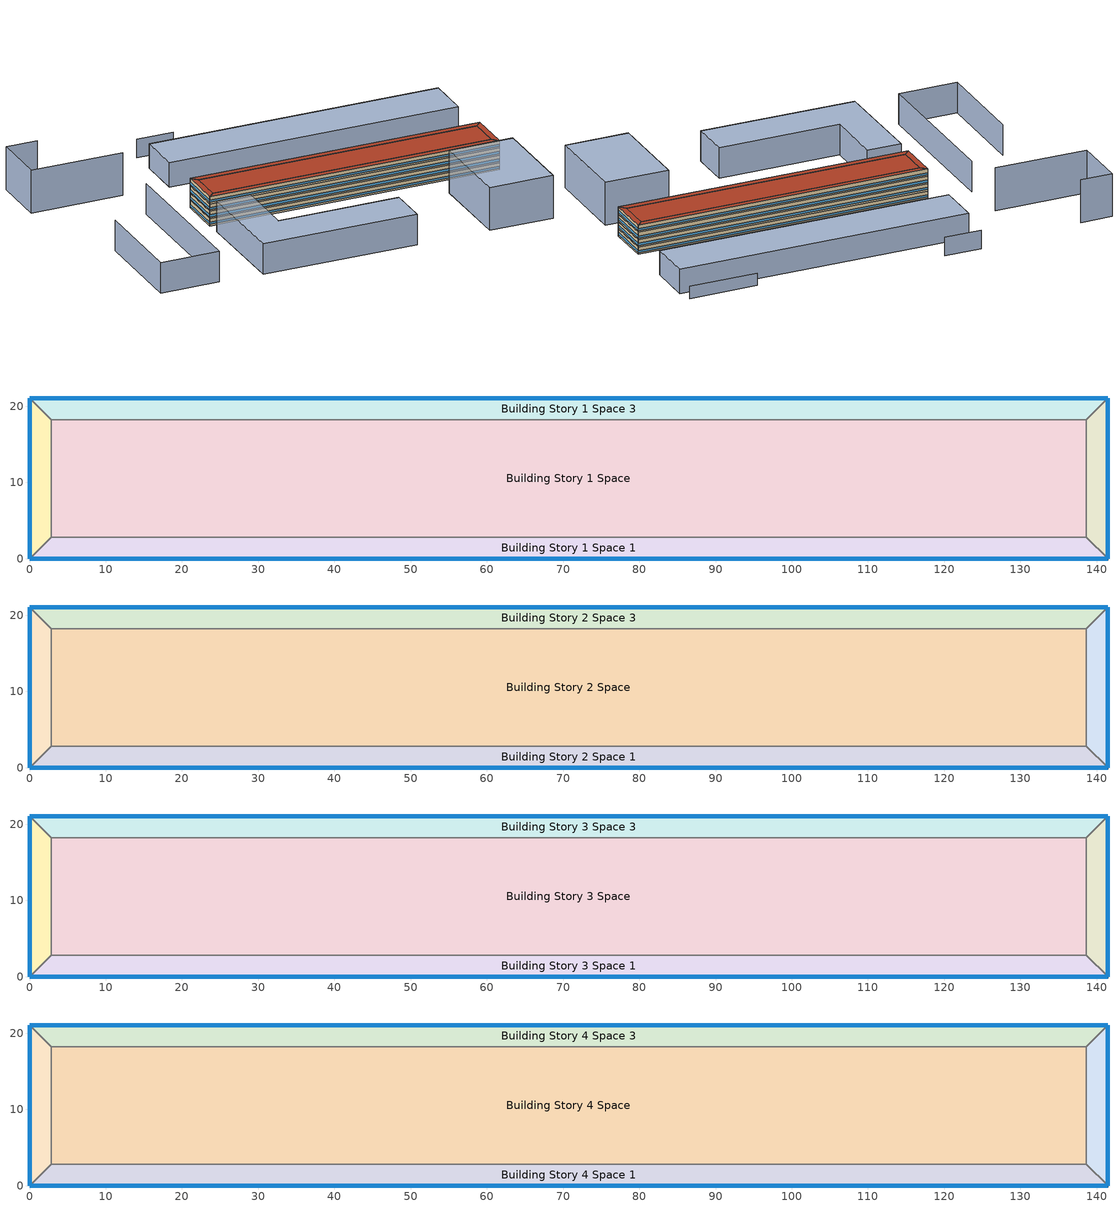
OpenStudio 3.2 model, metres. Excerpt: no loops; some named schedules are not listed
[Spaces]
Building Story 1 Space
 floor ground: 138.66,2.83 2.83,2.83 2.83,18.22 138.66,18.22 z0
 wall adiabatic (Typical Interior Wall): 2.83,2.83 138.66,2.83 138.66,18.22 2.83,18.22 2.83,2.83 z0:3.6
 ceiling adiabatic (Typical Interior Floor): 138.66,18.22 2.83,18.22 2.83,2.83 138.66,2.83 z3.6
Building Story 1 Space 1
 floor ground: 141.49,0 0,0 2.83,2.83 138.66,2.83 z0
 wall outside: 0,0 141.49,0 z0:3.6
 wall adiabatic (Typical Interior Wall): 141.49,0 138.66,2.83 2.83,2.83 0,0 z0:3.6
 window: 0.03,0 141.46,0 z0.76:1.84
 ceiling adiabatic (Typical Interior Ceiling): 138.66,2.83 2.83,2.83 0,0 141.49,0 z3.6
Building Story 1 Space 2
 floor ground: 0,0 0,21.05 2.83,18.22 2.83,2.83 z0
 wall outside: 0,21.05 0,0 z0:3.6
 wall adiabatic (Typical Interior Wall): 0,0 2.83,2.83 2.83,18.22 0,21.05 z0:3.6
 window: 0,21.02 0,0.03 z0.76:1.84
 ceiling adiabatic (Typical Interior Ceiling): 2.83,2.83 2.83,18.22 0,21.05 0,0 z3.6
Building Story 1 Space 3
 floor ground: 0,21.05 141.49,21.05 138.66,18.22 2.83,18.22 z0
 wall outside: 141.49,21.05 0,21.05 z0:3.6
 wall adiabatic (Typical Interior Wall): 0,21.05 2.83,18.22 138.66,18.22 141.49,21.05 z0:3.6
 window: 141.46,21.05 0.03,21.05 z0.76:1.84
 ceiling adiabatic (Typical Interior Ceiling): 2.83,18.22 138.66,18.22 141.49,21.05 0,21.05 z3.6
Building Story 1 Space 4
 floor ground: 141.49,21.05 141.49,0 138.66,2.83 138.66,18.22 z0
 wall outside: 141.49,0 141.49,21.05 z0:3.6
 wall adiabatic (Typical Interior Wall): 141.49,21.05 138.66,18.22 138.66,2.83 141.49,0 z0:3.6
 window: 141.49,0.03 141.49,21.02 z0.76:1.84
 ceiling adiabatic (Typical Interior Ceiling): 138.66,18.22 138.66,2.83 141.49,0 141.49,21.05 z3.6
Building Story 2 Space
 floor adiabatic (Typical Interior Floor): 138.66,2.83 2.83,2.83 2.83,18.22 138.66,18.22 z3.6
 wall adiabatic (Typical Interior Wall): 2.83,2.83 138.66,2.83 138.66,18.22 2.83,18.22 2.83,2.83 z3.6:7.2
 ceiling adiabatic (Typical Interior Ceiling): 138.66,18.22 2.83,18.22 2.83,2.83 138.66,2.83 z7.2
Building Story 2 Space 1
 floor adiabatic (Typical Interior Ceiling): 141.49,0 0,0 2.83,2.83 138.66,2.83 z3.6
 wall outside: 0,0 141.49,0 z3.6:7.2
 wall adiabatic (Typical Interior Wall): 141.49,0 138.66,2.83 2.83,2.83 0,0 z3.6:7.2
 window: 0.03,0 141.46,0 z4.36:5.44
 ceiling adiabatic (Typical Interior Ceiling): 138.66,2.83 2.83,2.83 0,0 141.49,0 z7.2
Building Story 2 Space 2
 floor adiabatic (Typical Interior Ceiling): 0,0 0,21.05 2.83,18.22 2.83,2.83 z3.6
 wall outside: 0,21.05 0,0 z3.6:7.2
 wall adiabatic (Typical Interior Wall): 0,0 2.83,2.83 2.83,18.22 0,21.05 z3.6:7.2
 window: 0,21.02 0,0.03 z4.36:5.44
 ceiling adiabatic (Typical Interior Ceiling): 2.83,2.83 2.83,18.22 0,21.05 0,0 z7.2
Building Story 2 Space 3
 floor adiabatic (Typical Interior Ceiling): 0,21.05 141.49,21.05 138.66,18.22 2.83,18.22 z3.6
 wall outside: 141.49,21.05 0,21.05 z3.6:7.2
 wall adiabatic (Typical Interior Wall): 0,21.05 2.83,18.22 138.66,18.22 141.49,21.05 z3.6:7.2
 window: 141.46,21.05 0.03,21.05 z4.36:5.44
 ceiling adiabatic (Typical Interior Ceiling): 2.83,18.22 138.66,18.22 141.49,21.05 0,21.05 z7.2
Building Story 2 Space 4
 floor adiabatic (Typical Interior Ceiling): 141.49,21.05 141.49,0 138.66,2.83 138.66,18.22 z3.6
 wall outside: 141.49,0 141.49,21.05 z3.6:7.2
 wall adiabatic (Typical Interior Wall): 141.49,21.05 138.66,18.22 138.66,2.83 141.49,0 z3.6:7.2
 window: 141.49,0.03 141.49,21.02 z4.36:5.44
 ceiling adiabatic (Typical Interior Ceiling): 138.66,18.22 138.66,2.83 141.49,0 141.49,21.05 z7.2
Building Story 3 Space
 floor adiabatic (Typical Interior Ceiling): 138.66,2.83 2.83,2.83 2.83,18.22 138.66,18.22 z7.2
 wall adiabatic (Typical Interior Wall): 2.83,2.83 138.66,2.83 138.66,18.22 2.83,18.22 2.83,2.83 z7.2:10.8
 ceiling adiabatic (Typical Interior Ceiling): 138.66,18.22 2.83,18.22 2.83,2.83 138.66,2.83 z10.8
Building Story 3 Space 1
 floor adiabatic (Typical Interior Ceiling): 141.49,0 0,0 2.83,2.83 138.66,2.83 z7.2
 wall outside: 0,0 141.49,0 z7.2:10.8
 wall adiabatic (Typical Interior Wall): 141.49,0 138.66,2.83 2.83,2.83 0,0 z7.2:10.8
 window: 0.03,0 141.46,0 z7.96:9.04
 ceiling adiabatic (Typical Interior Ceiling): 138.66,2.83 2.83,2.83 0,0 141.49,0 z10.8
Building Story 3 Space 2
 floor adiabatic (Typical Interior Ceiling): 0,0 0,21.05 2.83,18.22 2.83,2.83 z7.2
 wall outside: 0,21.05 0,0 z7.2:10.8
 wall adiabatic (Typical Interior Wall): 0,0 2.83,2.83 2.83,18.22 0,21.05 z7.2:10.8
 window: 0,21.02 0,0.03 z7.96:9.04
 ceiling adiabatic (Typical Interior Floor): 2.83,2.83 2.83,18.22 0,21.05 0,0 z10.8
Building Story 3 Space 3
 floor adiabatic (Typical Interior Ceiling): 0,21.05 141.49,21.05 138.66,18.22 2.83,18.22 z7.2
 wall outside: 141.49,21.05 0,21.05 z7.2:10.8
 wall adiabatic (Typical Interior Wall): 0,21.05 2.83,18.22 138.66,18.22 141.49,21.05 z7.2:10.8
 window: 141.46,21.05 0.03,21.05 z7.96:9.04
 ceiling adiabatic (Typical Interior Floor): 2.83,18.22 138.66,18.22 141.49,21.05 0,21.05 z10.8
Building Story 3 Space 4
 floor adiabatic (Typical Interior Ceiling): 141.49,21.05 141.49,0 138.66,2.83 138.66,18.22 z7.2
 wall outside: 141.49,0 141.49,21.05 z7.2:10.8
 wall adiabatic (Typical Interior Wall): 141.49,21.05 138.66,18.22 138.66,2.83 141.49,0 z7.2:10.8
 window: 141.49,0.03 141.49,21.02 z7.96:9.04
 ceiling adiabatic (Typical Interior Floor): 138.66,18.22 138.66,2.83 141.49,0 141.49,21.05 z10.8
Building Story 4 Space
 floor adiabatic (Typical Interior Ceiling): 138.66,2.83 2.83,2.83 2.83,18.22 138.66,18.22 z10.8
 wall adiabatic (Typical Interior Wall): 2.83,2.83 138.66,2.83 138.66,18.22 2.83,18.22 2.83,2.83 z10.8:14.4
 roof outside: 138.66,18.22 2.83,18.22 2.83,2.83 138.66,2.83 z14.4
Building Story 4 Space 1
 floor adiabatic (Typical Interior Ceiling): 141.49,0 0,0 2.83,2.83 138.66,2.83 z10.8
 wall outside: 0,0 141.49,0 z10.8:14.4
 wall adiabatic (Typical Interior Wall): 141.49,0 138.66,2.83 2.83,2.83 0,0 z10.8:14.4
 window: 0.03,0 141.46,0 z11.56:12.64
 roof outside: 138.66,2.83 2.83,2.83 0,0 141.49,0 z14.4
Building Story 4 Space 2
 floor adiabatic (Typical Interior Floor): 0,0 0,21.05 2.83,18.22 2.83,2.83 z10.8
 wall outside: 0,21.05 0,0 z10.8:14.4
 wall adiabatic (Typical Interior Wall): 0,0 2.83,2.83 2.83,18.22 0,21.05 z10.8:14.4
 window: 0,21.02 0,0.03 z11.56:12.64
 roof outside: 2.83,2.83 2.83,18.22 0,21.05 0,0 z14.4
Building Story 4 Space 3
 floor adiabatic (Typical Interior Floor): 0,21.05 141.49,21.05 138.66,18.22 2.83,18.22 z10.8
 wall outside: 141.49,21.05 0,21.05 z10.8:14.4
 wall adiabatic (Typical Interior Wall): 0,21.05 2.83,18.22 138.66,18.22 141.49,21.05 z10.8:14.4
 window: 141.46,21.05 0.03,21.05 z11.56:12.64
 roof outside: 2.83,18.22 138.66,18.22 141.49,21.05 0,21.05 z14.4
Building Story 4 Space 4
 floor adiabatic (Typical Interior Floor): 141.49,21.05 141.49,0 138.66,2.83 138.66,18.22 z10.8
 wall outside: 141.49,0 141.49,21.05 z10.8:14.4
 wall adiabatic (Typical Interior Wall): 141.49,21.05 138.66,18.22 138.66,2.83 141.49,0 z10.8:14.4
 window: 141.49,0.03 141.49,21.02 z11.56:12.64
 roof outside: 138.66,18.22 138.66,2.83 141.49,0 141.49,21.05 z14.4
shading: -51.14,72.29 -66.46,72.29 / -66.46,72.29 -66.46,45.15 / -66.46,45.15 -21.74,45.15 / 111.17,-55.82 142.1,-55.82 / 142.1,-55.82 142.1,-12.81 / 142.1,-12.81 111.17,-12.81 / 111.17,-12.81 111.17,-55.82 z0:21; -49,-6.1 -49,-54.91 / -49,-54.91 -20.52,-54.91 / -20.52,-54.91 -20.52,22.88 / 16.84,-6.71 0.31,-6.71 / 0.31,-6.71 0.61,-55.82 / 0.61,-55.82 75.65,-56.13 / 75.65,-56.13 75.65,-36.6 / 75.65,-36.6 16.84,-36.6 / 16.84,-36.6 16.84,-6.71 z0:15; 0.31,78.7 18.07,78.7 z0:9; 0.61,44.54 141.79,44.54 / 141.79,44.54 141.79,66.19 / 141.79,66.19 0.61,66.19 / 0.61,66.19 0.61,44.54 z0:12; 106.88,72.6 139.96,72.6 z0:6; 141.79,44.54 0.61,44.54 0.61,66.19 141.79,66.19 z0; 141.79,66.19 0.61,66.19 0.61,44.54 141.79,44.54 z12; 75.65,-36.6 16.84,-36.6 16.84,-6.71 0.31,-6.71 0.61,-55.82 75.65,-56.13 z15; 75.65,-56.13 0.61,-55.82 0.31,-6.71 16.84,-6.71 16.84,-36.6 75.65,-36.6 z0; 142.1,-55.82 111.17,-55.82 111.17,-12.81 142.1,-12.81 z0; 142.1,-12.81 111.17,-12.81 111.17,-55.82 142.1,-55.82 z21
[Site]
Denver Intl Ap_CO_USA: Latitude {deg}=39.8062; Longitude {deg}=-104.781; Time Zone {hr}=-7; Elevation {m}=497.7384; Terrain=City
[Site:WaterMainsTemperature]
Calculation Method=Correlation; Annual Average Outdoor Air Temperature {C}=10.8; Maximum Difference In Monthly Average Outdoor Air Temperatures {deltaC}=23.2
[SizingPeriod:DesignDay] Barometric Pressure {Pa}=83011; Sky Clearness=0; Rain Indicator=0; Snow Indicator=0; Day of Month=21; Daylight Saving Time Indicator=0; Humidity Indicating Type=Wetbulb; Dry-Bulb Temperature Range Modifier Type=DefaultMultipliers
Name | Maximum Dry-Bulb Temperature {C} | Daily Dry-Bulb Temperature Range {deltaC} | Humidity Indicating Conditions at Maximum Dry-Bulb | Wind Speed {m/s} | Wind Direction {deg} | Month | Day Type | Solar Model Indicator | ASHRAE Taub | ASHRAE Taud
Denver Intl Ap Ann Clg .4% Condns DB=>MWB 1 | 34.6 | 15.2 | 15.7 | 4.2 | 80 | 7 | SummerDesignDay | ASHRAETau | 0.424 | 2.012
Denver Intl Ap Ann Clg .4% Condns WB=>MDB 1 | 27.3 | 15.2 | 18.3 | 4.2 | 80 | 7 | SummerDesignDay | ASHRAETau | 0.424 | 2.012
Denver Intl Ap Ann Htg 99.6% Condns DB 1 | -17.4 | 0 | -17.4 | 3.3 | 160 | 12 | WinterDesignDay | ASHRAEClearSky
[ClimateZones]
Climate Zone Institution Name 1=ASHRAE; Climate Zone Document Name 1=ANSI/ASHRAE Standard 169; Climate Zone Document Year 1=2006; Climate Zone Value 1=5B
[Site:GroundTemperature:FCfactorMethod]
January Ground Temperature {C}=7.1; February Ground Temperature {C}=3; March Ground Temperature {C}=-1; April Ground Temperature {C}=0.8; May Ground Temperature {C}=-0.2; June Ground Temperature {C}=4.8; July Ground Temperature {C}=6.1; August Ground Temperature {C}=13.7; September Ground Temperature {C}=22.2; October Ground Temperature {C}=22.7; November Ground Temperature {C}=21.7; December Ground Temperature {C}=18.5
[Building]
New Building_62: Nominal Floor to Floor Height {m}=3.6; Default Construction Set=Res 90.1-2019 - Office - ASHRAE 169-2013-5B adj ext wall insulation; Default Schedule Set=Building Default Schedule Set 1; Standards Number of Stories=4; Standards Number of Above Ground Stories=4; Standards Building Type=Office
[DefaultConstructionSet]
Res 90.1-2019 - Office - ASHRAE 169-2013-5B adj ext wall insulation: Default Exterior Surface Constructions=Default Surface Constructions 1 adj ext wall insulation; Default Interior Surface Constructions=Default Surface Constructions 2; Default Ground Contact Surface Constructions=Default Surface Constructions 3; Default Exterior SubSurface Constructions=Default Sub Surface Constructions 1; Default Interior SubSurface Constructions=Default Sub Surface Constructions 2; Interior Partition Construction=Typical Interior Partition
[DefaultSurfaceConstructions]
Name | Floor Construction | Wall Construction | Roof Ceiling Construction
Default Surface Constructions 2 | Typical Interior Floor | Typical Interior Wall | Typical Interior Ceiling
Default Surface Constructions 3 | Typical Insulated Carpeted 8in Slab Floor | Typical Insulated Basement Mass Wall
Default Surface Constructions 1 adj ext wall insulation | Typical Insulated Exterior Mass Floor R-17.54 | Typical Insulated Exterior Mass Wall R-11.11 adj ext wall insulation | Typical IEAD Roof R-31.25
[Construction]
Typical Insulated Exterior Mass Floor R-17.54: Typical Insulation R-14.97, 4 in. Normalweight Concrete Floor, Typical Carpet Pad
Typical IEAD Roof R-31.25: Roof Membrane, Typical Insulation R-30.13, Metal Roof Surface
Typical Interior Floor: 100mm Normalweight concrete floor, CP02 CARPET PAD
Typical Interior Wall: G01 13mm gypsum board, G01 13mm gypsum board
Typical Interior Ceiling: CP02 CARPET PAD, 100mm Normalweight concrete floor
Typical Insulated Carpeted 8in Slab Floor: 8 in. Normalweight Concrete Floor, Typical Carpet Pad
Typical Insulated Basement Mass Wall: 8 in. Concrete Block Basement Wall
U 0.63 SHGC 0.33 Simple Glazing Window U-0.63 SHGC 0.33: U 0.63 SHGC 0.33 Simple Glazing U-0.63 SHGC 0.33
U 0.63 SHGC 0.33 Simple Glazing Window U-0.63 SHGC 0.33 1: U 0.63 SHGC 0.33 Simple Glazing U-0.63 SHGC 0.33 1
Typical Insulated Metal Door R-2.7: F08 Metal surface, Typical Insulation R-1.85
U 0.44 SHGC 0.26 Dbl Ref-B-H Clr 6mm/13mm Air: REF B CLEAR HI 6MM, AIR 13MM, CLEAR 6MM
Typical Overhead Door R-3.23: Typical Insulation R-2.38
U 0.5 SHGC 0.36 Simple Glazing Skylight U-0.5 SHGC 0.36: U 0.5 SHGC 0.36 Simple Glazing U-0.5 SHGC 0.36
Typical Interior Window: Clear 3mm
Typical Interior Door; Typical Interior Partition: G05 25mm wood
InteriorFurnishings 1: Std Wood 6inch 1
InteriorFurnishings 2: Std Wood 6inch 2
Typical Insulated Exterior Mass Wall R-11.11 adj ext wall insulation: 1IN Stucco, 8IN CONCRETE HW RefBldg, Typical Insulation R-8.72_R-value 20.0 (ft^2*h*R/Btu), 1/2IN Gypsum
[Material:NoMass] Roughness=Smooth; Thermal Absorptance=0.9; Solar Absorptance=0.7
Name | Thermal Resistance {m2-K/W} | Visible Absorptance
Typical Insulation R-14.97 | 2.63723 | 0.7
Typical Carpet Pad; CP02 CARPET PAD | 0.21648 | 0.8
Typical Insulation R-30.13 | 5.30668 | 0.7
Typical Insulation R-1.85 | 0.326262 | 0.7
Typical Insulation R-2.38 | 0.418404 | 0.7
Typical Insulation R-8.72_R-value 20.0 (ft^2*h*R/Btu) | 3.5222 | 0.7
[Material] Thermal Absorptance=0.9
Name | Roughness | Thickness {m} | Conductivity {W/m-K} | Density {kg/m3} | Specific Heat {J/kg-K} | Solar Absorptance | Visible Absorptance
4 in. Normalweight Concrete Floor | MediumRough | 0.1016 | 2.31 | 2322 | 832 | 0.7 | 0.7
1IN Stucco | Smooth | 0.0253 | 0.6918 | 1858 | 837 | 0.7 | 0.92
8IN CONCRETE HW RefBldg | Rough | 0.2032 | 1.311 | 2240 | 836.8 | 0.7 | 0.7
1/2IN Gypsum | Smooth | 0.0127 | 0.16 | 784.9 | 830 | 0.4 | 0.4
Roof Membrane | VeryRough | 0.0095 | 0.16 | 1121.29 | 1460 | 0.7 | 0.7
Metal Roof Surface; F08 Metal surface | Smooth | 0.0008 | 45.28 | 7824 | 500 | 0.7 | 0.7
100mm Normalweight concrete floor | MediumRough | 0.1016 | 2.31045 | 2322 | 832.557 | 0.7 | 0.7
G01 13mm gypsum board | Smooth | 0.0127 | 0.160031 | 800.001 | 1090.73 | 0.7 | 0.5
8 in. Normalweight Concrete Floor | MediumRough | 0.2032 | 2.31 | 2322 | 832 | 0.7 | 0.7
8 in. Concrete Block Basement Wall | MediumRough | 0.2032 | 1.326 | 1842 | 912 | 0.7 | 0.7
G05 25mm wood | MediumSmooth | 0.0254 | 0.15 | 608 | 1630 | 0.5 | 0.5
Std Wood 6inch 1; Std Wood 6inch 2 | MediumSmooth | 0.15 | 0.12 | 540 | 1210 | 0.7 | 0.7
[DefaultSubSurfaceConstructions]
Name | Fixed Window Construction | Operable Window Construction | Door Construction | Glass Door Construction | Overhead Door Construction | Skylight Construction | Tubular Daylight Dome Construction | Tubular Daylight Diffuser Construction
Default Sub Surface Constructions 1 | U 0.63 SHGC 0.33 Simple Glazing Window U-0.63 SHGC 0.33 | U 0.63 SHGC 0.33 Simple Glazing Window U-0.63 SHGC 0.33 1 | Typical Insulated Metal Door R-2.7 | U 0.44 SHGC 0.26 Dbl Ref-B-H Clr 6mm/13mm Air | Typical Overhead Door R-3.23 | U 0.5 SHGC 0.36 Simple Glazing Skylight U-0.5 SHGC 0.36 | Typical Interior Window | Typical Interior Window
Default Sub Surface Constructions 2 | Typical Interior Window | Typical Interior Window | Typical Interior Door
[WindowMaterial:SimpleGlazingSystem]
Name | U-Factor {W/m2-K} | Solar Heat Gain Coefficient
U 0.63 SHGC 0.33 Simple Glazing U-0.63 SHGC 0.33; U 0.63 SHGC 0.33 Simple Glazing U-0.63 SHGC 0.33 1 | 3.57731 | 0.33
U 0.5 SHGC 0.36 Simple Glazing U-0.5 SHGC 0.36 | 2.83913 | 0.36
[WindowMaterial:Glazing] Optical Data Type=SpectralAverage; Infrared Transmittance at Normal Incidence=0; Front Side Infrared Hemispherical Emissivity=0.84; Conductivity {W/m-K}=0.9; Dirt Correction Factor for Solar and Visible Transmittance=1; Solar Diffusing=No
Name | Thickness {m} | Solar Transmittance at Normal Incidence | Front Side Solar Reflectance at Normal Incidence | Back Side Solar Reflectance at Normal Incidence | Visible Transmittance at Normal Incidence | Front Side Visible Reflectance at Normal Incidence | Back Side Visible Reflectance at Normal Incidence | Back Side Infrared Hemispherical Emissivity
REF B CLEAR HI 6MM | 0.006 | 0.24 | 0.16 | 0.32 | 0.3 | 0.16 | 0.29 | 0.6
CLEAR 6MM | 0.006 | 0.775 | 0.071 | 0.071 | 0.881 | 0.08 | 0.08 | 0.84
Clear 3mm | 0.003 | 0.837 | 0.075 | 0.075 | 0.898 | 0.081 | 0.081 | 0.84
[WindowMaterial:Gas]
AIR 13MM: Gas Type=Air; Thickness {m}=0.0127
[People:Definition]
Office WholeBuilding - Md Office People Definition: Number of People Calculation Method=People/Area; People per Space Floor Area {person/m2}=0.0538196; Fraction Radiant=0.3; Enable ASHRAE 55 Comfort Warnings=Yes; Mean Radiant Temperature Calculation Type=ZoneAveraged; Thermal Comfort Model Type 1=Fanger
[Lights:Definition]
Office WholeBuilding - Md Office Lights Definition - 10.0 percent reduction: Design Level Calculation Method=Watts/Area; Watts per Space Floor Area {W/m2}=6.20001; Fraction Radiant=0.7; Fraction Visible=0.2; Return Air Fraction=0
[ElectricEquipment:Definition] Design Level Calculation Method=Watts/Area
Name | Watts per Space Floor Area {W/m2} | Fraction Latent | Fraction Radiant | Fraction Lost
Office WholeBuilding - Md Office Elec Equip Definition - 20.0 percent reduction | 6.45835 | 0 | 0.5 | 0
Elevator Lift Motor 1 - pre-normalized value was 16055 W. - 20.0 percent reduction | 4.30771 | 0 | 0 | 1
Elevator Fan 1 - pre-normalized value was 31 W. - 20.0 percent reduction | 0.00830622 |  | 0.5
Elevator Lights 1 - pre-normalized value was 32 W. - 20.0 percent reduction | 0.00867943 |  | 0.5
[DesignSpecification:OutdoorAir] Outdoor Air Method=Sum; Outdoor Air Flow per Floor Area {m3/s-m2}=0.0004318
Blended OA; Blended OA 1; Blended OA 2; Blended OA 3
[DefaultScheduleSet]
Name | Hours of Operation Schedule
Story Ground Blended Space Type Schedule Set; Story Mid Blended Space Type Schedule Set; Story Mid2 Blended Space Type Schedule Set; Story Top Blended Space Type Schedule Set
Building Default Schedule Set 1 | Building Hours of Operation NonResidential 1
[SpaceInfiltration:DesignFlowRate] Schedule=Always On Discrete; Design Flow Rate Calculation Method=Flow/ExteriorArea; Constant Term Coefficient=0; Temperature Term Coefficient=0; Velocity Term Coefficient=0.224; Velocity Squared Term Coefficient=0
Name | Space or SpaceType | Flow per Exterior Surface Area {m3/s-m2}
Office WholeBuilding - Md Office A  - Story Ground Infiltration; Office WholeBuilding - Md Office C  - Story Ground Infiltration | Story Ground Blended Space Type | 0.000147509
Office WholeBuilding - Md Office A  - Story Mid Infiltration; Office WholeBuilding - Md Office C  - Story Mid Infiltration | Story Mid Blended Space Type | 0.000147509
Office WholeBuilding - Md Office A  - Story Mid2 Infiltration; Office WholeBuilding - Md Office C  - Story Mid2 Infiltration | Story Mid2 Blended Space Type | 0.000147509
Office WholeBuilding - Md Office A  - Story Top Infiltration; Office WholeBuilding - Md Office C  - Story Top Infiltration | Story Top Blended Space Type | 2.73762e-05
Office WholeBuilding - Md Office A end_a - Story Ground Infiltration; Office WholeBuilding - Md Office A end_b - Story Ground Infiltration; Office WholeBuilding - Md Office C end_a - Story Ground Infiltration; Office WholeBuilding - Md Office C end_b - Story Ground Infiltration | Story Ground Blended Space Type | 2.33633e-05
Office WholeBuilding - Md Office A end_a - Story Mid Infiltration; Office WholeBuilding - Md Office A end_b - Story Mid Infiltration; Office WholeBuilding - Md Office C end_a - Story Mid Infiltration; Office WholeBuilding - Md Office C end_b - Story Mid Infiltration | Story Mid Blended Space Type | 2.33633e-05
Office WholeBuilding - Md Office A end_a - Story Mid2 Infiltration; Office WholeBuilding - Md Office A end_b - Story Mid2 Infiltration; Office WholeBuilding - Md Office C end_a - Story Mid2 Infiltration; Office WholeBuilding - Md Office C end_b - Story Mid2 Infiltration | Story Mid2 Blended Space Type | 2.33633e-05
Office WholeBuilding - Md Office A end_a - Story Top Infiltration; Office WholeBuilding - Md Office A end_b - Story Top Infiltration; Office WholeBuilding - Md Office C end_a - Story Top Infiltration; Office WholeBuilding - Md Office C end_b - Story Top Infiltration | Story Top Blended Space Type | 4.33601e-06
Office WholeBuilding - Md Office B end_a - Story Ground Infiltration; Office WholeBuilding - Md Office B end_b - Story Ground Infiltration | Story Ground Blended Space Type | 9.05514e-05
Office WholeBuilding - Md Office B end_a - Story Mid Infiltration; Office WholeBuilding - Md Office B end_b - Story Mid Infiltration | Story Mid Blended Space Type | 9.05514e-05
Office WholeBuilding - Md Office B end_a - Story Mid2 Infiltration; Office WholeBuilding - Md Office B end_b - Story Mid2 Infiltration | Story Mid2 Blended Space Type | 9.05514e-05
Office WholeBuilding - Md Office B end_a - Story Top Infiltration; Office WholeBuilding - Md Office B end_b - Story Top Infiltration | Story Top Blended Space Type | 1.68055e-05
[ElectricEquipment]
Name | Electric Equipment Definition | Space or SpaceType | Schedule | Multiplier
4 Elevator Lift Motors 20.0 percent reduction | Elevator Lift Motor 1 - pre-normalized value was 16055 W. - 20.0 percent reduction | Story Ground Blended Space Type | Elevator Schedule 1 | 4
4 Elevator Fans 20.0 percent reduction | Elevator Fan 1 - pre-normalized value was 31 W. - 20.0 percent reduction | Story Ground Blended Space Type | Elevator Schedule 3 | 4
4 Elevator Lights 20.0 percent reduction | Elevator Lights 1 - pre-normalized value was 32 W. - 20.0 percent reduction | Story Ground Blended Space Type | Elevator Schedule 2 | 4
Office WholeBuilding - Md Office Elec Equip 1 20.0 percent reduction | Office WholeBuilding - Md Office Elec Equip Definition - 20.0 percent reduction | Story Ground Blended Space Type | OfficeMedium BLDG_EQUIP_SCH_2013 | 1
Office WholeBuilding - Md Office Elec Equip 2 20.0 percent reduction | Office WholeBuilding - Md Office Elec Equip Definition - 20.0 percent reduction | Story Mid Blended Space Type | OfficeMedium BLDG_EQUIP_SCH_2013 | 1
Office WholeBuilding - Md Office Elec Equip 3 20.0 percent reduction | Office WholeBuilding - Md Office Elec Equip Definition - 20.0 percent reduction | Story Mid2 Blended Space Type | OfficeMedium BLDG_EQUIP_SCH_2013 | 1
Office WholeBuilding - Md Office Elec Equip 4 20.0 percent reduction | Office WholeBuilding - Md Office Elec Equip Definition - 20.0 percent reduction | Story Top Blended Space Type | OfficeMedium BLDG_EQUIP_SCH_2013 | 1
[Exterior:Lights:Definition]
Name | Design Level {W}
Parking Areas and Drives Def (W/ft^2) | 0.1
Building Facades Def (W/ft^2) | 0.15
Main Entries Def (W/ft) | 30
Other Doors Def (W/ft) | 20
[Exterior:Lights] Control Option=AstronomicalClock
Name | Exterior Lights Definition | Schedule | Multiplier
Parking Areas and Drives | Parking Areas and Drives Def (W/ft^2) | Schedule Ruleset 2 | 207969
Building Facades | Building Facades Def (W/ft^2) | Schedule Ruleset 1 | 7313.69
Main Entries | Main Entries Def (W/ft) | Schedule Ruleset 2 | 25.6752
Other Doors | Other Doors Def (W/ft) | Schedule Ruleset 2 | 38.5128
[ThermostatSetpoint:DualSetpoint] Heating Setpoint Temperature Schedule=OfficeMedium HTGSETP_SCH_YES_OPTIMUM; Cooling Setpoint Temperature Schedule=OfficeMedium CLGSETP_SCH_YES_OPTIMUM
Story Ground Blended Space Type Thermostat; Story Ground Blended Space Type Thermostat 1; Story Ground Blended Space Type Thermostat 2; Story Ground Blended Space Type Thermostat 3; Story Ground Blended Space Type Thermostat 4; Story Mid Blended Space Type Thermostat; Story Mid Blended Space Type Thermostat 1; Story Mid Blended Space Type Thermostat 2; Story Mid Blended Space Type Thermostat 3; Story Mid Blended Space Type Thermostat 4; Story Mid2 Blended Space Type Thermostat; Story Mid2 Blended Space Type Thermostat 1; Story Mid2 Blended Space Type Thermostat 2; Story Mid2 Blended Space Type Thermostat 3; Story Mid2 Blended Space Type Thermostat 4; Story Top Blended Space Type Thermostat; Story Top Blended Space Type Thermostat 1; Story Top Blended Space Type Thermostat 2; Story Top Blended Space Type Thermostat 3; Story Top Blended Space Type Thermostat 4
[InternalMass:Definition] Design Level Calculation Method=SurfaceArea/Area; Surface Area per Space Floor Area=2
Name | Construction
Internal Mass Definition 2 | InteriorFurnishings 1
Internal Mass Definition 3 | InteriorFurnishings 2
[InternalMass]
Name | Internal Mass Definition | Space or SpaceType | Multiplier
Office WholeBuilding - Md Office A end_b - Story Ground Mass; Office WholeBuilding - Md Office A end_a - Story Ground Mass; Office WholeBuilding - Md Office C end_a - Story Ground Mass; Office WholeBuilding - Md Office C end_b - Story Ground Mass | Internal Mass Definition 2 | Story Ground Blended Space Type | 0.00701066
Office WholeBuilding - Md Office B  - Story Ground Mass | Internal Mass Definition 2 | Story Ground Blended Space Type | 0.686218
Office WholeBuilding - Md Office B end_b - Story Ground Mass; Office WholeBuilding - Md Office B end_a - Story Ground Mass | Internal Mass Definition 2 | Story Ground Blended Space Type | 0.0543437
Office WholeBuilding - Md Office C  - Story Ground Mass; Office WholeBuilding - Md Office A  - Story Ground Mass | Internal Mass Definition 2 | Story Ground Blended Space Type | 0.0885262
Office WholeBuilding - Md Office B end_b - Story Top Mass; Office WholeBuilding - Md Office B end_a - Story Top Mass | Internal Mass Definition 2 | Story Top Blended Space Type | 0.0543437
Office WholeBuilding - Md Office A  - Story Mid Mass; Office WholeBuilding - Md Office C  - Story Mid Mass | Internal Mass Definition 2 | Story Mid Blended Space Type | 0.0885262
Office WholeBuilding - Md Office B  - Story Mid Mass | Internal Mass Definition 2 | Story Mid Blended Space Type | 0.686218
Office WholeBuilding - Md Office A end_a - Story Mid Mass; Office WholeBuilding - Md Office C end_b - Story Mid Mass; Office WholeBuilding - Md Office C end_a - Story Mid Mass; Office WholeBuilding - Md Office A end_b - Story Mid Mass | Internal Mass Definition 2 | Story Mid Blended Space Type | 0.00701066
Office WholeBuilding - Md Office B end_a - Story Mid Mass; Office WholeBuilding - Md Office B end_b - Story Mid Mass | Internal Mass Definition 2 | Story Mid Blended Space Type | 0.0543437
Office WholeBuilding - Md Office A end_b - Story Top Mass; Office WholeBuilding - Md Office C end_b - Story Top Mass; Office WholeBuilding - Md Office C end_a - Story Top Mass; Office WholeBuilding - Md Office A end_a - Story Top Mass | Internal Mass Definition 2 | Story Top Blended Space Type | 0.00701066
Office WholeBuilding - Md Office A end_b - Story Mid2 Mass; Office WholeBuilding - Md Office A end_a - Story Mid2 Mass; Office WholeBuilding - Md Office C end_b - Story Mid2 Mass; Office WholeBuilding - Md Office C end_a - Story Mid2 Mass | Internal Mass Definition 2 | Story Mid2 Blended Space Type | 0.00701066
Office WholeBuilding - Md Office B end_a - Story Mid2 Mass; Office WholeBuilding - Md Office B end_b - Story Mid2 Mass | Internal Mass Definition 2 | Story Mid2 Blended Space Type | 0.0543437
Office WholeBuilding - Md Office A  - Story Mid2 Mass; Office WholeBuilding - Md Office C  - Story Mid2 Mass | Internal Mass Definition 2 | Story Mid2 Blended Space Type | 0.0885262
Office WholeBuilding - Md Office B  - Story Mid2 Mass | Internal Mass Definition 2 | Story Mid2 Blended Space Type | 0.686218
Office WholeBuilding - Md Office A  - Story Top Mass; Office WholeBuilding - Md Office C  - Story Top Mass | Internal Mass Definition 2 | Story Top Blended Space Type | 0.0885262
Office WholeBuilding - Md Office B  - Story Top Mass | Internal Mass Definition 2 | Story Top Blended Space Type | 0.686218
Building Story 1 Space 1 Mass | Internal Mass Definition 3 | Building Story 1 Space 1 | 1
Building Story 1 Space 3 Mass | Internal Mass Definition 3 | Building Story 1 Space 3 | 1
Building Story 1 Space Mass | Internal Mass Definition 3 | Building Story 1 Space | 1
Building Story 2 Space Mass | Internal Mass Definition 3 | Building Story 2 Space | 1
Building Story 3 Space 1 Mass | Internal Mass Definition 3 | Building Story 3 Space 1 | 1
Building Story 1 Space 2 Mass | Internal Mass Definition 3 | Building Story 1 Space 2 | 1
Building Story 1 Space 4 Mass | Internal Mass Definition 3 | Building Story 1 Space 4 | 1
Building Story 2 Space 2 Mass | Internal Mass Definition 3 | Building Story 2 Space 2 | 1
Building Story 2 Space 1 Mass | Internal Mass Definition 3 | Building Story 2 Space 1 | 1
Building Story 2 Space 3 Mass | Internal Mass Definition 3 | Building Story 2 Space 3 | 1
Building Story 4 Space 2 Mass | Internal Mass Definition 3 | Building Story 4 Space 2 | 1
Building Story 2 Space 4 Mass | Internal Mass Definition 3 | Building Story 2 Space 4 | 1
Building Story 3 Space Mass | Internal Mass Definition 3 | Building Story 3 Space | 1
Building Story 3 Space 2 Mass | Internal Mass Definition 3 | Building Story 3 Space 2 | 1
Building Story 3 Space 3 Mass | Internal Mass Definition 3 | Building Story 3 Space 3 | 1
Building Story 3 Space 4 Mass | Internal Mass Definition 3 | Building Story 3 Space 4 | 1
Building Story 4 Space Mass | Internal Mass Definition 3 | Building Story 4 Space | 1
Building Story 4 Space 1 Mass | Internal Mass Definition 3 | Building Story 4 Space 1 | 1
Building Story 4 Space 3 Mass | Internal Mass Definition 3 | Building Story 4 Space 3 | 1
Building Story 4 Space 4 Mass | Internal Mass Definition 3 | Building Story 4 Space 4 | 1
[People] People Definition=Office WholeBuilding - Md Office People Definition; Number of People Schedule=OfficeMedium BLDG_OCC_SCH; Activity Level Schedule=OfficeMedium ACTIVITY_SCH; Work Efficiency Schedule=Work Efficiency Schedule; Clothing Insulation Schedule=Clothing Schedule; Air Velocity Schedule=Air Velocity Schedule; Multiplier=1
Name | Space or SpaceType
Office WholeBuilding - Md Office People 1 | Story Ground Blended Space Type
Office WholeBuilding - Md Office People 2 | Story Mid Blended Space Type
Office WholeBuilding - Md Office People 3 | Story Mid2 Blended Space Type
Office WholeBuilding - Md Office People 4 | Story Top Blended Space Type
[Lights] Lights Definition=Office WholeBuilding - Md Office Lights Definition - 10.0 percent reduction; Schedule=OfficeMedium BLDG_LIGHT_SCH_2013; Fraction Replaceable=1; Multiplier=1
Name | Space or SpaceType
Office WholeBuilding - Md Office Lights 1 10.0 percent reduction | Story Ground Blended Space Type
Office WholeBuilding - Md Office Lights 2 10.0 percent reduction | Story Mid Blended Space Type
Office WholeBuilding - Md Office Lights 3 10.0 percent reduction | Story Mid2 Blended Space Type
Office WholeBuilding - Md Office Lights 4 10.0 percent reduction | Story Top Blended Space Type
[SpaceType] Standards Building Type=Office; Standards Space Type=WholeBuilding - Md Office
Name | Default Schedule Set | Design Specification Outdoor Air Object
Story Ground Blended Space Type | Story Ground Blended Space Type Schedule Set | Blended OA
Story Mid Blended Space Type | Story Mid Blended Space Type Schedule Set | Blended OA 1
Story Mid2 Blended Space Type | Story Mid2 Blended Space Type Schedule Set | Blended OA 2
Story Top Blended Space Type | Story Top Blended Space Type Schedule Set | Blended OA 3
[Space]
Name | Space Type | Building Story | Thermal Zone
Building Story 1 Space | Story Ground Blended Space Type | Building Story 1 | Building Story 1 ThermalZone
Building Story 1 Space 1 | Story Ground Blended Space Type | Building Story 1 | Building Story 1 ThermalZone 1
Building Story 1 Space 2 | Story Ground Blended Space Type | Building Story 1 | Building Story 1 ThermalZone 2
Building Story 1 Space 3 | Story Ground Blended Space Type | Building Story 1 | Building Story 1 ThermalZone 3
Building Story 1 Space 4 | Story Ground Blended Space Type | Building Story 1 | Building Story 1 ThermalZone 4
Building Story 2 Space | Story Mid Blended Space Type | Building Story 2 | Building Story 2 ThermalZone
Building Story 2 Space 1 | Story Mid Blended Space Type | Building Story 2 | Building Story 2 ThermalZone 1
Building Story 2 Space 2 | Story Mid Blended Space Type | Building Story 2 | Building Story 2 ThermalZone 2
Building Story 2 Space 3 | Story Mid Blended Space Type | Building Story 2 | Building Story 2 ThermalZone 3
Building Story 2 Space 4 | Story Mid Blended Space Type | Building Story 2 | Building Story 2 ThermalZone 4
Building Story 3 Space | Story Mid2 Blended Space Type | Building Story 3 | Building Story 3 ThermalZone
Building Story 3 Space 1 | Story Mid2 Blended Space Type | Building Story 3 | Building Story 3 ThermalZone 1
Building Story 3 Space 2 | Story Mid2 Blended Space Type | Building Story 3 | Building Story 3 ThermalZone 2
Building Story 3 Space 3 | Story Mid2 Blended Space Type | Building Story 3 | Building Story 3 ThermalZone 3
Building Story 3 Space 4 | Story Mid2 Blended Space Type | Building Story 3 | Building Story 3 ThermalZone 4
Building Story 4 Space | Story Top Blended Space Type | Building Story 4 | Building Story 4 ThermalZone
Building Story 4 Space 1 | Story Top Blended Space Type | Building Story 4 | Building Story 4 ThermalZone 1
Building Story 4 Space 2 | Story Top Blended Space Type | Building Story 4 | Building Story 4 ThermalZone 2
Building Story 4 Space 3 | Story Top Blended Space Type | Building Story 4 | Building Story 4 ThermalZone 3
Building Story 4 Space 4 | Story Top Blended Space Type | Building Story 4 | Building Story 4 ThermalZone 4
[BuildingStory] Nominal Floor to Floor Height {m}=3.6
Name | Nominal Z Coordinate {m}
Building Story 1 | 3.6
Building Story 2 | 7.2
Building Story 3 | 10.8
Building Story 4 | 14.4
[ThermalZone] Use Ideal Air Loads=No
Name | Thermostat | Primary Daylighting Control | Fraction of Zone Controlled by Primary Daylighting Control | Secondary Daylighting Control | Fraction of Zone Controlled by Secondary Daylighting Control
Building Story 1 ThermalZone | Story Ground Blended Space Type Thermostat
Building Story 1 ThermalZone 1 | Story Ground Blended Space Type Thermostat 1 | Building Story 1 Space 1 Daylt Sensor 1 | 0.446 | Building Story 1 Space 1 Daylt Sensor 2 | 0.11
Building Story 1 ThermalZone 2 | Story Ground Blended Space Type Thermostat 2 | Building Story 1 Space 2 Daylt Sensor 1 | 0.467 | Building Story 1 Space 2 Daylt Sensor 2 | 0.1
Building Story 1 ThermalZone 3 | Story Ground Blended Space Type Thermostat 3 | Building Story 1 Space 3 Daylt Sensor 1 | 0.446 | Building Story 1 Space 3 Daylt Sensor 2 | 0.11
Building Story 1 ThermalZone 4 | Story Ground Blended Space Type Thermostat 4 | Building Story 1 Space 4 Daylt Sensor 1 | 0.467 | Building Story 1 Space 4 Daylt Sensor 2 | 0.1
Building Story 2 ThermalZone | Story Mid Blended Space Type Thermostat
Building Story 2 ThermalZone 1 | Story Mid Blended Space Type Thermostat 1 | Building Story 2 Space 1 Daylt Sensor 1 | 0.446 | Building Story 2 Space 1 Daylt Sensor 2 | 0.11
Building Story 2 ThermalZone 2 | Story Mid Blended Space Type Thermostat 2 | Building Story 2 Space 2 Daylt Sensor 1 | 0.467 | Building Story 2 Space 2 Daylt Sensor 2 | 0.1
Building Story 2 ThermalZone 3 | Story Mid Blended Space Type Thermostat 3 | Building Story 2 Space 3 Daylt Sensor 1 | 0.446 | Building Story 2 Space 3 Daylt Sensor 2 | 0.11
Building Story 2 ThermalZone 4 | Story Mid Blended Space Type Thermostat 4 | Building Story 2 Space 4 Daylt Sensor 1 | 0.467 | Building Story 2 Space 4 Daylt Sensor 2 | 0.1
Building Story 3 ThermalZone | Story Mid2 Blended Space Type Thermostat
Building Story 3 ThermalZone 1 | Story Mid2 Blended Space Type Thermostat 1 | Building Story 3 Space 1 Daylt Sensor 1 | 0.446 | Building Story 3 Space 1 Daylt Sensor 2 | 0.11
Building Story 3 ThermalZone 2 | Story Mid2 Blended Space Type Thermostat 2 | Building Story 3 Space 2 Daylt Sensor 1 | 0.467 | Building Story 3 Space 2 Daylt Sensor 2 | 0.1
Building Story 3 ThermalZone 3 | Story Mid2 Blended Space Type Thermostat 3 | Building Story 3 Space 3 Daylt Sensor 1 | 0.446 | Building Story 3 Space 3 Daylt Sensor 2 | 0.11
Building Story 3 ThermalZone 4 | Story Mid2 Blended Space Type Thermostat 4 | Building Story 3 Space 4 Daylt Sensor 1 | 0.467 | Building Story 3 Space 4 Daylt Sensor 2 | 0.1
Building Story 4 ThermalZone | Story Top Blended Space Type Thermostat
Building Story 4 ThermalZone 1 | Story Top Blended Space Type Thermostat 1 | Building Story 4 Space 1 Daylt Sensor 1 | 0.446 | Building Story 4 Space 1 Daylt Sensor 2 | 0.11
Building Story 4 ThermalZone 2 | Story Top Blended Space Type Thermostat 2 | Building Story 4 Space 2 Daylt Sensor 1 | 0.467 | Building Story 4 Space 2 Daylt Sensor 2 | 0.1
Building Story 4 ThermalZone 3 | Story Top Blended Space Type Thermostat 3 | Building Story 4 Space 3 Daylt Sensor 1 | 0.446 | Building Story 4 Space 3 Daylt Sensor 2 | 0.11
Building Story 4 ThermalZone 4 | Story Top Blended Space Type Thermostat 4 | Building Story 4 Space 4 Daylt Sensor 1 | 0.467 | Building Story 4 Space 4 Daylt Sensor 2 | 0.1
[Daylighting:Control] Illuminance Setpoint {lux}=375; Lighting Control Type=Stepped; Minimum Input Power Fraction for Continuous Dimming Control=0.3; Minimum Light Output Fraction for Continuous Dimming Control=0.2; Number of Stepped Control Steps=3; Probability Lighting will be Reset When Needed in Manual Stepped Control=1; Maximum Allowable Discomfort Glare Index=22
Name | Space | Position X-Coordinate {m} | Position Y-Coordinate {m} | Position Z-Coordinate {m}
Building Story 1 Space 1 Daylt Sensor 1 | Building Story 1 Space 1 | 70.7447 | 1.21663 | 0.762
Building Story 1 Space 1 Daylt Sensor 2 | Building Story 1 Space 1 | 70.7447 | 2.45103 | 0.762
Building Story 1 Space 2 Daylt Sensor 1 | Building Story 1 Space 2 | 1.21744 | 10.5239 | 0.762
Building Story 1 Space 2 Daylt Sensor 2 | Building Story 1 Space 2 | 2.45334 | 10.5239 | 0.762
Building Story 1 Space 3 Daylt Sensor 1 | Building Story 1 Space 3 | 70.7445 | 19.8325 | 0.762
Building Story 1 Space 3 Daylt Sensor 2 | Building Story 1 Space 3 | 70.7445 | 18.5981 | 0.762
Building Story 1 Space 4 Daylt Sensor 1 | Building Story 1 Space 4 | 140.272 | 10.5252 | 0.762
Building Story 1 Space 4 Daylt Sensor 2 | Building Story 1 Space 4 | 139.036 | 10.5252 | 0.762
Building Story 2 Space 1 Daylt Sensor 1 | Building Story 2 Space 1 | 70.7447 | 1.21663 | 4.362
Building Story 2 Space 1 Daylt Sensor 2 | Building Story 2 Space 1 | 70.7447 | 2.45103 | 4.362
Building Story 2 Space 2 Daylt Sensor 1 | Building Story 2 Space 2 | 1.21744 | 10.5239 | 4.362
Building Story 2 Space 2 Daylt Sensor 2 | Building Story 2 Space 2 | 2.45334 | 10.5239 | 4.362
Building Story 2 Space 3 Daylt Sensor 1 | Building Story 2 Space 3 | 70.7445 | 19.8325 | 4.362
Building Story 2 Space 3 Daylt Sensor 2 | Building Story 2 Space 3 | 70.7445 | 18.5981 | 4.362
Building Story 2 Space 4 Daylt Sensor 1 | Building Story 2 Space 4 | 140.272 | 10.5252 | 4.362
Building Story 2 Space 4 Daylt Sensor 2 | Building Story 2 Space 4 | 139.036 | 10.5252 | 4.362
Building Story 3 Space 1 Daylt Sensor 1 | Building Story 3 Space 1 | 70.7447 | 1.21663 | 7.962
Building Story 3 Space 1 Daylt Sensor 2 | Building Story 3 Space 1 | 70.7447 | 2.45103 | 7.962
Building Story 3 Space 2 Daylt Sensor 1 | Building Story 3 Space 2 | 1.21744 | 10.5239 | 7.962
Building Story 3 Space 2 Daylt Sensor 2 | Building Story 3 Space 2 | 2.45334 | 10.5239 | 7.962
Building Story 3 Space 3 Daylt Sensor 1 | Building Story 3 Space 3 | 70.7445 | 19.8325 | 7.962
Building Story 3 Space 3 Daylt Sensor 2 | Building Story 3 Space 3 | 70.7445 | 18.5981 | 7.962
Building Story 3 Space 4 Daylt Sensor 1 | Building Story 3 Space 4 | 140.272 | 10.5252 | 7.962
Building Story 3 Space 4 Daylt Sensor 2 | Building Story 3 Space 4 | 139.036 | 10.5252 | 7.962
Building Story 4 Space 1 Daylt Sensor 1 | Building Story 4 Space 1 | 70.7447 | 1.21663 | 11.562
Building Story 4 Space 1 Daylt Sensor 2 | Building Story 4 Space 1 | 70.7447 | 2.45103 | 11.562
Building Story 4 Space 2 Daylt Sensor 1 | Building Story 4 Space 2 | 1.21744 | 10.5239 | 11.562
Building Story 4 Space 2 Daylt Sensor 2 | Building Story 4 Space 2 | 2.45334 | 10.5239 | 11.562
Building Story 4 Space 3 Daylt Sensor 1 | Building Story 4 Space 3 | 70.7445 | 19.8325 | 11.562
Building Story 4 Space 3 Daylt Sensor 2 | Building Story 4 Space 3 | 70.7445 | 18.5981 | 11.562
Building Story 4 Space 4 Daylt Sensor 1 | Building Story 4 Space 4 | 140.272 | 10.5252 | 11.562
Building Story 4 Space 4 Daylt Sensor 2 | Building Story 4 Space 4 | 139.036 | 10.5252 | 11.562
[Schedule:Ruleset]
Name | Default Day Schedule | Summer Design Day Schedule | Winter Design Day Schedule
Clothing Schedule | Clothing Schedule Default Winter Clothes
Air Velocity Schedule | Air Velocity Schedule Default
Work Efficiency Schedule | Work Efficiency Schedule Default
OfficeMedium BLDG_OCC_SCH | OfficeMedium BLDG_OCC_SCH Default | OfficeMedium BLDG_OCC_SCH Summer Design Day | OfficeMedium BLDG_OCC_SCH Winter Design Day
OfficeMedium ACTIVITY_SCH | OfficeMedium ACTIVITY_SCH Default | OfficeMedium ACTIVITY_SCH Summer Design Day | OfficeMedium ACTIVITY_SCH Winter Design Day
OfficeMedium BLDG_LIGHT_SCH_2013 | Schedule Day 5 | OfficeMedium BLDG_LIGHT_SCH_2013 Summer Design Day | OfficeMedium BLDG_LIGHT_SCH_2013 Winter Design Day
OfficeMedium BLDG_EQUIP_SCH_2013 | Schedule Day 8 | OfficeMedium BLDG_EQUIP_SCH_2013 Summer Design Day | OfficeMedium BLDG_EQUIP_SCH_2013 Winter Design Day
Elevator Schedule 1 | 36 space(s) Occ Sch Default 1 | 36 space(s) Occ Sch Summer Design Day 1 | 36 space(s) Occ Sch Winter Design Day 1
Elevator Schedule 2 | 36 space(s) Occ Sch Default 2 | 36 space(s) Occ Sch Summer Design Day 2 | 36 space(s) Occ Sch Winter Design Day 2
Elevator Schedule 3 | 36 space(s) Occ Sch Default 3 | 36 space(s) Occ Sch Summer Design Day 3 | 36 space(s) Occ Sch Winter Design Day 3
Schedule Ruleset 1 | Schedule Day 15
Schedule Ruleset 2 | Schedule Day 16
OfficeMedium HTGSETP_SCH_YES_OPTIMUM | OfficeMedium HTGSETP_SCH_YES_OPTIMUM Default | OfficeMedium HTGSETP_SCH_YES_OPTIMUM Summer Design Day | OfficeMedium HTGSETP_SCH_YES_OPTIMUM Winter Design Day
OfficeMedium CLGSETP_SCH_YES_OPTIMUM | OfficeMedium CLGSETP_SCH_YES_OPTIMUM Default | OfficeMedium CLGSETP_SCH_YES_OPTIMUM Summer Design Day | OfficeMedium CLGSETP_SCH_YES_OPTIMUM Winter Design Day
Building Hours of Operation NonResidential 1 | Building Hours of Operation NonResidential Default 1 | Building Hours of Operation NonResidential Summer Design Day 1 | Building Hours of Operation NonResidential Winter Design Day 1
[Schedule:Day]
OfficeMedium BLDG_OCC_SCH Default: Yes, 8, 0, 0, 16, 0, 0.05, 24, 0, 0
OfficeMedium BLDG_OCC_SCH Summer Design Day: 6, 0, 0, 22, 0, 1, 24, 0, 0.05
OfficeMedium BLDG_OCC_SCH Winter Design Day; OfficeMedium BLDG_EQUIP_SCH_2013 Winter Design Day: 24, 0, 0
OfficeMedium ACTIVITY_SCH Default: Yes, 19, 30, 120, 24, 0, 120
OfficeMedium ACTIVITY_SCH Winter Design Day; OfficeMedium ACTIVITY_SCH Summer Design Day: 24, 0, 120
Schedule Day 8: Yes, 1, 0, 0.31503, 2, 0, 0.307674, 3, 0, 0.307674, 5, 0, 0.307674, 6, 0, 0.344454, 7, 0, 0.381235, 8, 0, 0.619507, 9, 0, 0.857778, 10, 0, 0.857778, 10, 30, 0.857778, 11, 30, 0.76247, 12, 30, 0.857778, 13, 30, 0.857778, 14, 30, 0.857778, 15, 30, 0.476543, 16, 30, 0.381235, 17, 30, 0.381235, 20, 0, 0.381235, 21, 0, 0.344454, 22, 0, 0.337098, 23, 0, 0.329742, 24, 0, 0.322386
OfficeMedium BLDG_EQUIP_SCH_2013 Summer Design Day; 36 space(s) Occ Sch Summer Design Day 1; 36 space(s) Occ Sch Winter Design Day 1; 36 space(s) Occ Sch Summer Design Day 2; 36 space(s) Occ Sch Winter Design Day 2; 36 space(s) Occ Sch Summer Design Day 3; 36 space(s) Occ Sch Winter Design Day 3; Building Hours of Operation NonResidential Winter Design Day 1; Building Hours of Operation NonResidential Summer Design Day 1: 24, 0, 1
36 space(s) Occ Sch Default 1: Yes, 4, 0, 0, 5, 0, 0.0166354, 6, 0, 0.0332708, 6, 15, 0.0332708, 6, 45, 0.0332708, 7, 15, 0.249531, 7, 30, 0.249531, 8, 30, 0, 9, 30, 0, 10, 0, 0.0998123, 11, 0, 0.149719, 12, 0, 0.0748593, 13, 0, 0, 14, 0, 0, 15, 0, 0.0804044, 15, 30, 0.0665416, 16, 30, 0, 17, 30, 0, 18, 45, 0, 19, 15, 0.0166354, 19, 45, 0.0166354, 20, 15, 0, 20, 30, 0, 21, 30, 0, 24, 0, 0
36 space(s) Occ Sch Default 2; 36 space(s) Occ Sch Default 3: Yes, 5, 30, 0, 7, 30, 1, 8, 30, 1, 10, 30, 0, 12, 30, 1, 14, 30, 0, 15, 30, 1, 16, 30, 1, 19, 30, 0, 20, 30, 1, 24, 0, 0
Schedule Day 15: 6, 0, 0, 24, 0, 1
Schedule Day 16: 6, 0, 0.7, 24, 0, 1
OfficeMedium HTGSETP_SCH_YES_OPTIMUM Default: Yes, 2, 0, 15.6, 24, 0, 15.6
OfficeMedium HTGSETP_SCH_YES_OPTIMUM Summer Design Day: 24, 0, 15.6
OfficeMedium HTGSETP_SCH_YES_OPTIMUM Winter Design Day: 5, 0, 15.6, 6, 0, 17.6, 7, 0, 19.6, 22, 0, 21, 24, 0, 15.6
OfficeMedium CLGSETP_SCH_YES_OPTIMUM Default: Yes, 2, 0, 26.7, 24, 0, 26.7
OfficeMedium CLGSETP_SCH_YES_OPTIMUM Winter Design Day: 24, 0, 26.7
OfficeMedium CLGSETP_SCH_YES_OPTIMUM Summer Design Day: 5, 0, 26.7, 6, 0, 25.7, 7, 0, 25, 22, 0, 24, 24, 0, 26.7
Building Hours of Operation NonResidential Default 1: 8, 0, 0, 16, 0, 1, 24, 0, 0
[Schedule:Rule] Date Specification Type=DateRange; Start Month=1; Start Day=1; End Month=12; End Day=31
Name | Schedule Ruleset | Rule Order | Day Schedule | Apply Saturday | Apply Monday | Apply Tuesday | Apply Wednesday | Apply Thursday | Apply Friday | Apply Sunday
Schedule Rule 2 | OfficeMedium BLDG_OCC_SCH | 1 | OfficeMedium BLDG_OCC_SCH Sat Day | Yes
Schedule Rule 3 | OfficeMedium BLDG_OCC_SCH | 0 | OfficeMedium BLDG_OCC_SCH Wkdy Day |  | Yes | Yes | Yes | Yes | Yes
Schedule Rule 7 | OfficeMedium BLDG_EQUIP_SCH_2013 | 1 | OfficeMedium BLDG_EQUIP_SCH_2013 Sat Day | Yes
Schedule Rule 8 | OfficeMedium BLDG_EQUIP_SCH_2013 | 0 | OfficeMedium BLDG_EQUIP_SCH_2013 Sun Day |  |  |  |  |  |  | Yes
36 space(s) Occ Sch Sunday Rule 1 | Elevator Schedule 1 | 0 | 36 space(s) Occ Sch Sunday 1 |  |  |  |  |  |  | Yes
36 space(s) Occ Sch Saturday Rule 1 | Elevator Schedule 1 | 1 | 36 space(s) Occ Sch Saturday 1 | Yes
36 space(s) Occ Sch Sunday Rule 2 | Elevator Schedule 2 | 0 | 36 space(s) Occ Sch Sunday 2 |  |  |  |  |  |  | Yes
36 space(s) Occ Sch Saturday Rule 2 | Elevator Schedule 2 | 1 | 36 space(s) Occ Sch Saturday 2 | Yes
36 space(s) Occ Sch Sunday Rule 3 | Elevator Schedule 3 | 0 | 36 space(s) Occ Sch Sunday 3 |  |  |  |  |  |  | Yes
36 space(s) Occ Sch Saturday Rule 3 | Elevator Schedule 3 | 1 | 36 space(s) Occ Sch Saturday 3 | Yes
Schedule Rule 12 | OfficeMedium HTGSETP_SCH_YES_OPTIMUM | 1 | OfficeMedium HTGSETP_SCH_YES_OPTIMUM Sat Day | Yes
Schedule Rule 13 | OfficeMedium HTGSETP_SCH_YES_OPTIMUM | 0 | OfficeMedium HTGSETP_SCH_YES_OPTIMUM Wkdy Day |  | Yes | Yes | Yes | Yes | Yes
Schedule Rule 14 | OfficeMedium CLGSETP_SCH_YES_OPTIMUM | 1 | OfficeMedium CLGSETP_SCH_YES_OPTIMUM Sat Day | Yes
Schedule Rule 15 | OfficeMedium CLGSETP_SCH_YES_OPTIMUM | 0 | OfficeMedium CLGSETP_SCH_YES_OPTIMUM Wkdy Day |  | Yes | Yes | Yes | Yes | Yes
Building Hours of Operation NonResidential Saturday Rule 1 | Building Hours of Operation NonResidential 1 | 1 | Building Hours of Operation NonResidential Saturday 1 | Yes
Building Hours of Operation NonResidential Sunday Rule 1 | Building Hours of Operation NonResidential 1 | 0 | Building Hours of Operation NonResidential Sunday 1 |  |  |  |  |  |  | Yes
[Schedule:Constant]
Always On Discrete: Value=1
